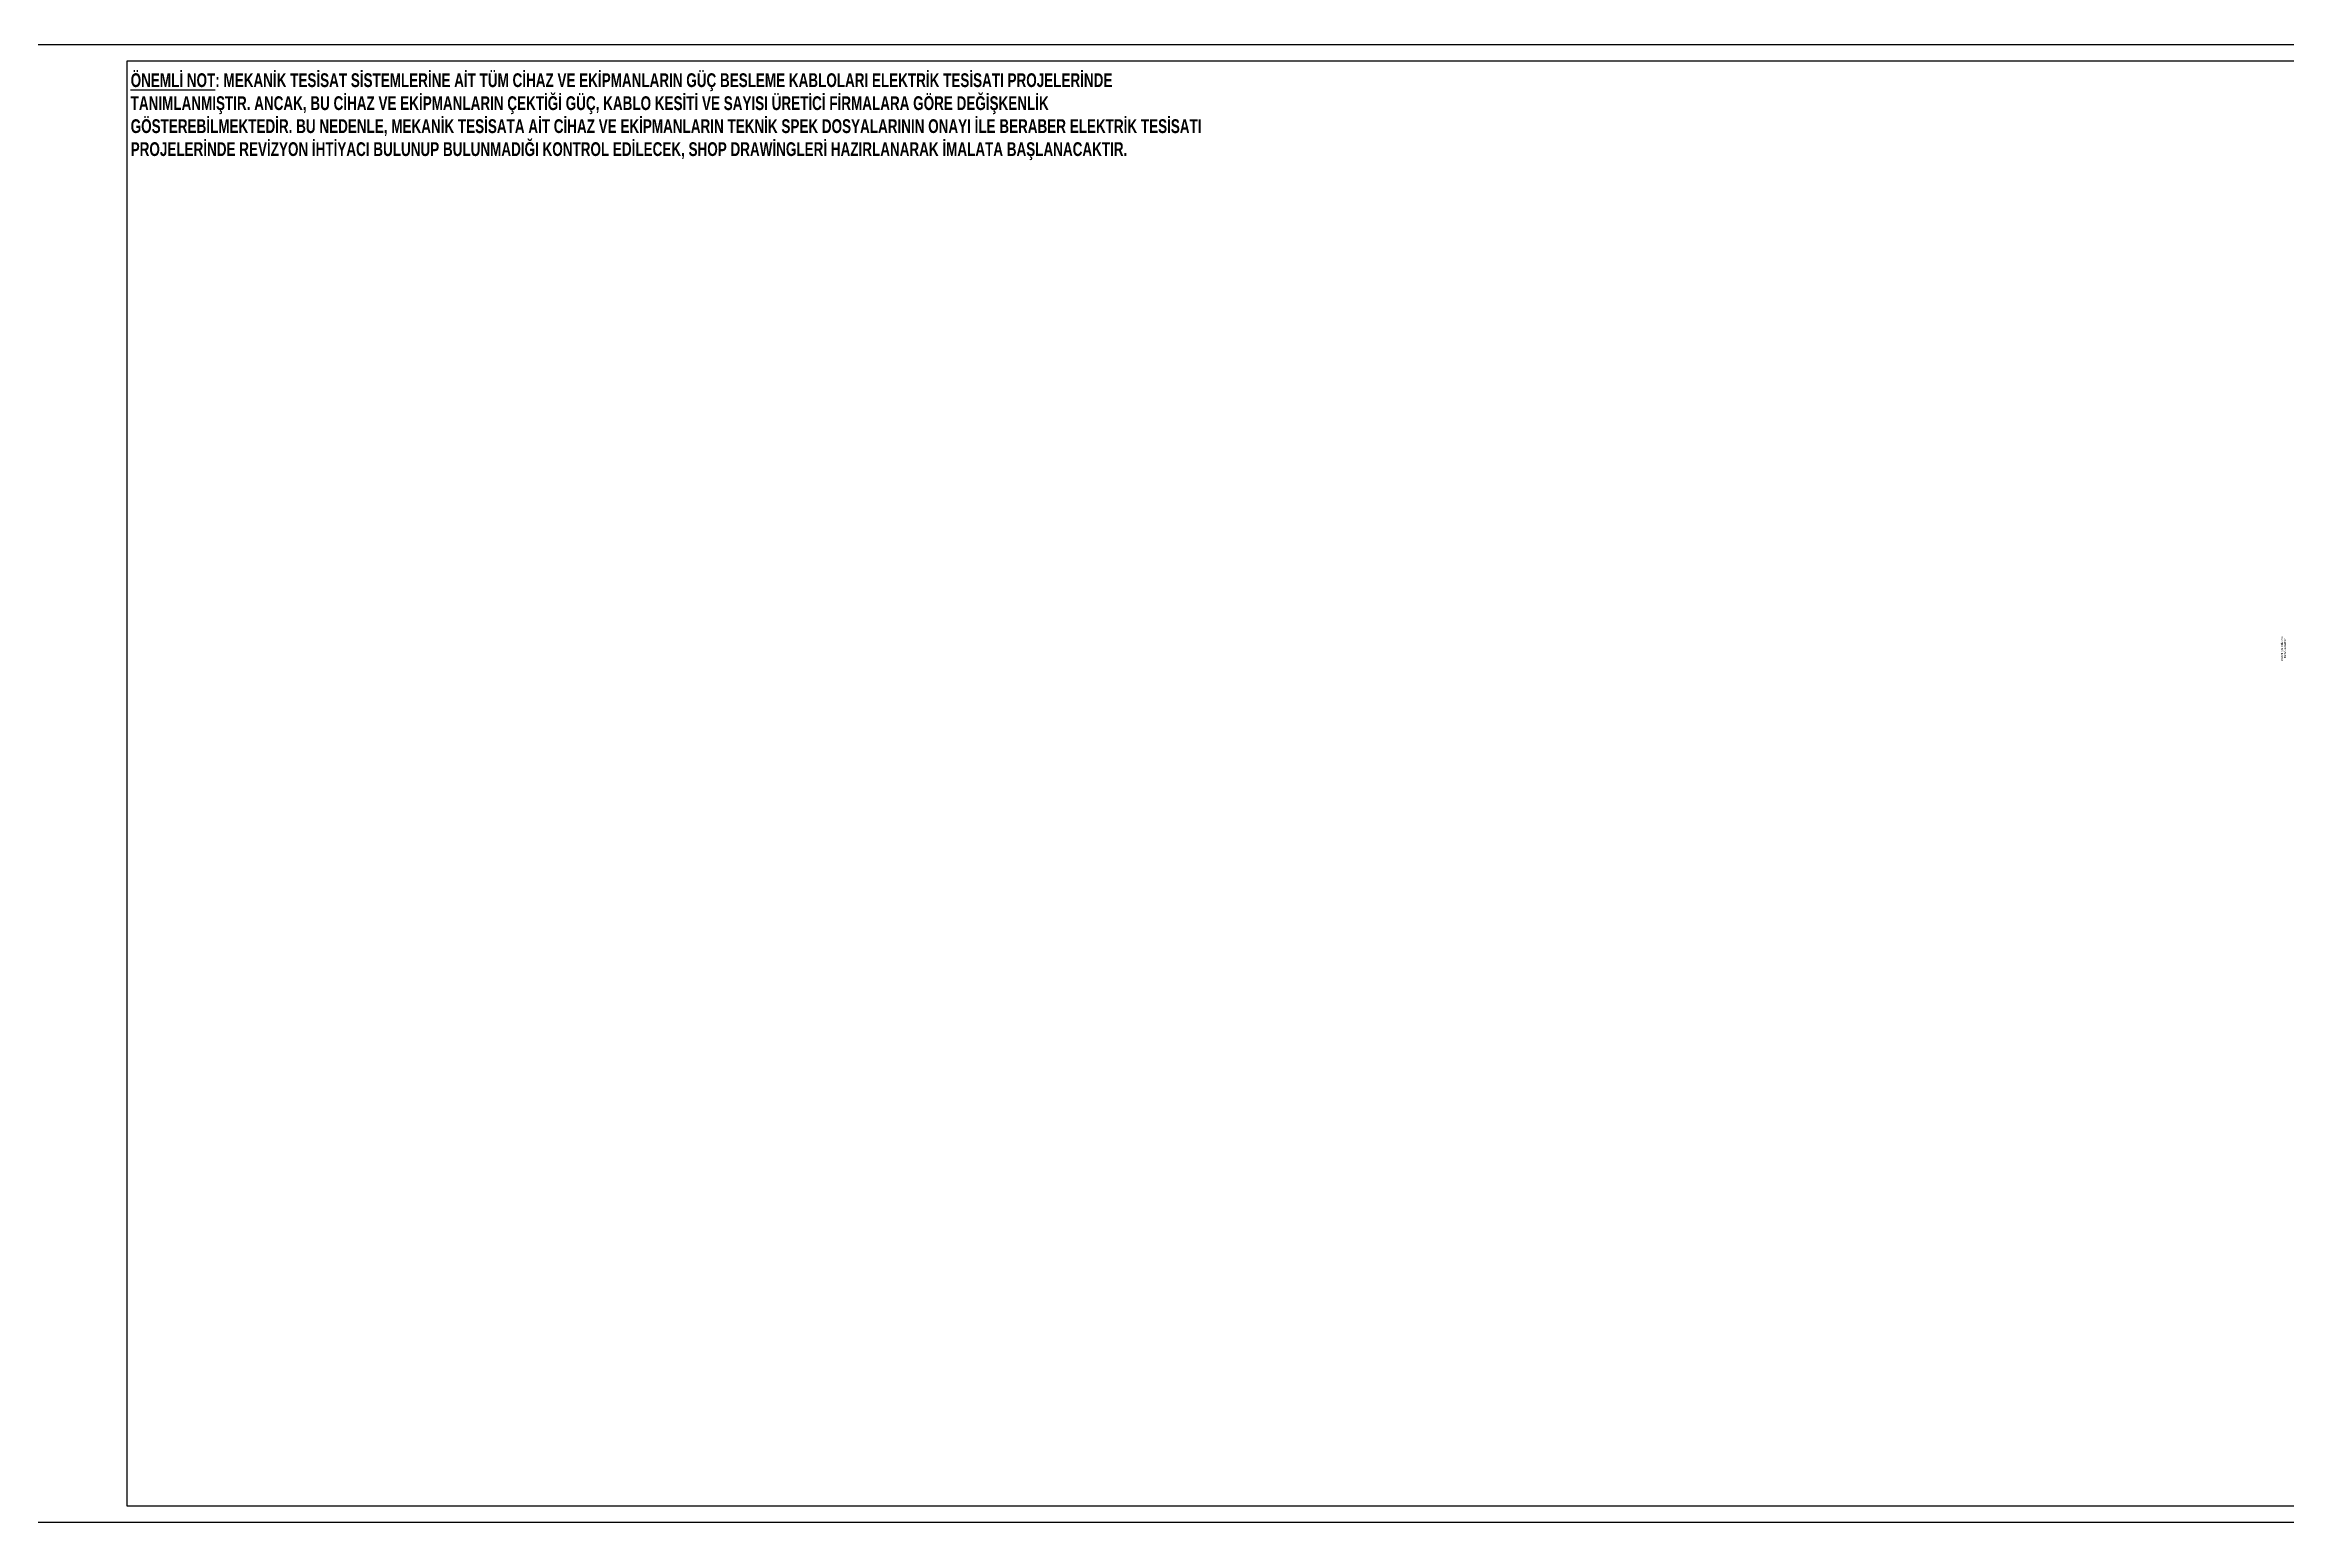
# Model space of a CAD drawing. Header units: centimetres. Extents: x 392964 to 515689, y 49661 to 58661.
# Drawn here: x 437564 to 451228, y 49661 to 58661 of the extents above; entities that cross this region are included whole.
import ezdxf
from ezdxf.enums import TextEntityAlignment as Align

# ---------------------------------------------------------------- set-up
doc = ezdxf.new("R2010")
doc.units = ezdxf.units.CM
for name, color, linetype, lineweight in [('0-KRCN-DSD-YAZI', 4, 'Continuous', 40), ('0-KRCN-Z-ANTET', 71, 'Continuous', 30), ('LBT-RADYATÖR ÇAP', 31, 'Continuous', 30)]:
    doc.layers.add(name, color=color, linetype=linetype, lineweight=lineweight)
doc.styles.add('C 100', font='romans.shx', dxfattribs={"width": 0.7, "height": 17.5})
doc.styles.add('VRF CITY MULTI', font='tahoma.ttf', dxfattribs={"height": 15})

msp = doc.modelspace()

# ---------------------------------------------------------------- linework, layer by layer
at = {"layer": '0-KRCN-Z-ANTET'}
for points in [[(392964.1, 49661.3), (515688.8, 49661.3), (515688.8, 58661.3), (392964.1, 58661.3)], [(438064.1, 49761.3), (469564.1, 49761.3), (469564.1, 58561.3), (438064.1, 58561.3)]]:
    msp.add_lwpolyline(points, close=True, dxfattribs=at)

# ---------------------------------------------------------------- texts
at = {"layer": '0-KRCN-DSD-YAZI', "color": 7, "style": 'VRF CITY MULTI', "width": 0.7}
for s, p in [('DEVAMI İÇİN TEMİZ ODA ', (451195.6, 54985)), ('PAFTASINA BAKINIZ', (451215.6, 54985))]:
    msp.add_text(s, height=12, rotation=90, dxfattribs=at).set_placement(p, align=Align.MIDDLE)
at = {"layer": 'LBT-RADYATÖR ÇAP', "color": 7, "insert": (438087, 58488.1), "char_height": 84, "attachment_point": 1, "style": 'C 100'}
msp.add_mtext_dynamic_manual_height_columns('{\\fArial|b1|i0|c162|p34;\\L\\C1;ÖNEMLİ NOT\\l:\\C0; MEKANİK TESİSAT SİSTEMLERİNE AİT TÜM CİHAZ VE EKİPMANLARIN GÜÇ BESLEME KABLOLARI ELEKTRİK TESİSATI PROJELERİNDE TANIMLANMIŞTIR. ANCAK, BU CİHAZ VE EKİPMANLARIN ÇEKTİĞİ GÜÇ, KABLO KESİTİ VE SAYISI ÜRETİCİ FİRMALARA GÖRE DEĞİŞKENLİK GÖSTEREBİLMEKTEDİR. BU NEDENLE, MEKANİK TESİSATA AİT CİHAZ VE EKİPMANLARIN TEKNİK SPEK DOSYALARININ ONAYI İLE BERABER ELEKTRİK TESİSATI PROJELERİNDE REVİZYON İHTİYACI BULUNUP BULUNMADIĞI KONTROL EDİLECEK, SHOP DRAWİNGLERİ HAZIRLANARAK İMALATA BAŞLANACAKTIR.}', width=6519.633, gutter_width=11812.5, heights=[0], dxfattribs=at)

doc.saveas('drawing.dxf')
